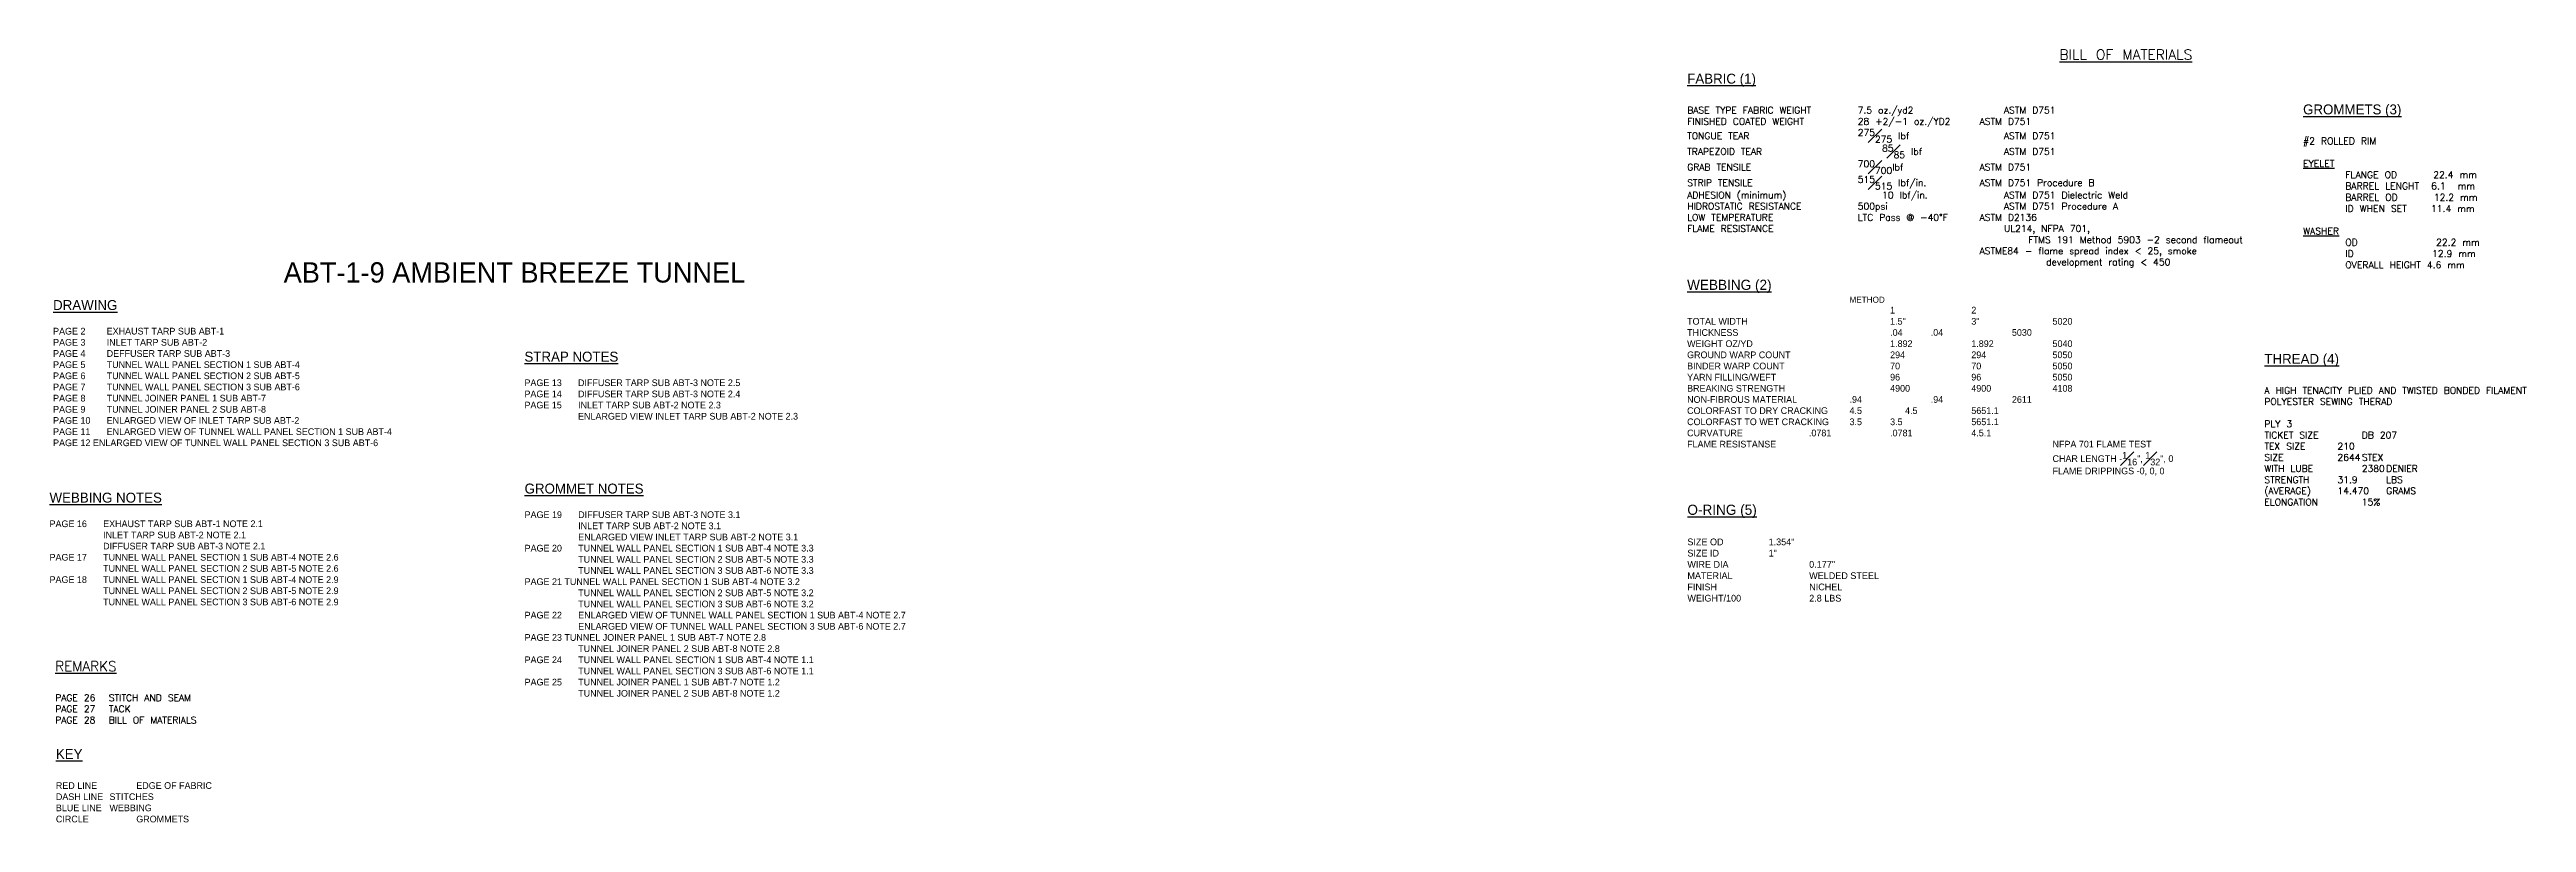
# Model space of a CAD drawing. Header units: inches. Extents: x -1914 to 19746, y -1697 to -663.
# Drawn here: x -1914 to -694, y -1584 to -1203 of the extents above; entities that cross this region are included whole.
import ezdxf

# ---------------------------------------------------------------- set-up
doc = ezdxf.new("R2010")
doc.units = ezdxf.units.IN
doc.header["$MEASUREMENT"] = 0
doc.layers.add('TEXT', color=7, linetype='Continuous')

msp = doc.modelspace()

# ---------------------------------------------------------------- texts
msp.add_text('ABT-1-9 AMBIENT BREEZE TUNNEL', height=10).set_placement((-1798.34327, -1317.54657))
at = {"layer": 'TEXT', "attachment_point": 1}
for s, insert, char_height, width in [('{\\Ftxt.shx|c1;\\LBILL OF MATERIALS }', (-923.60274, -1202.69749), 5, 147.7765406), ('\\A1;{\\H1.633x;\\LFABRIC (1)\\P\\fTimes New Roman|b0|i0|c0|p18;\\P\\Ftxt.shx|c0;\\H0.6738x;\\lBASE TYPE FABRIC WEIGHT^I^I7.5 oz./yd2^I^I^I^IASTM D751\\fTimes New Roman|b0|i0|c0|p18;\\L\\P\\Ftxt.shx|c0;\\lFINISHED COATED WEIGHT^I^I^I28 +2/-1 oz./YD2^I^IASTM D751\\PTONGUE TEAR^I^I^I^I^I\\S275#275; lbf^I^I^I^IASTM D751\\PTRAPEZOID TEAR^I^I^I^I^I\\S85#85; lbf^I^I^I^IASTM D751\\PGRAB TENSILE^I^I^I^I^I\\S700#700;lbf^I^I^I^IASTM D751\\PSTRIP TENSILE^I^I^I^I^I\\S515#515; lbf/in.^I^I^IASTM D751 Procedure B\\PADHESION (minimum)^I^I^I^I10 lbf/in.^I^I^I^IASTM D751 Dielectric Weld\\PHIDROSTATIC RESISTANCE^I^I^I500psi^I^I^I^I^IASTM D751 Procedure A\\PLOW TEMPERATURE^I^I^I^ILTC Pass @ -40°F^I^IASTM D2136\\PFLAME RESISTANCE^I^I^I^I^I^I^I^I^I^IUL214, NFPA 701, \\P^I^I^I^I^I^I^I^I^I^I^I^I^I^IFTMS 191 Method 5903 -2 second flameout\\P                                        ^I^I^IASTME84 - flame spread index < 25, smoke\\P                                                  ^I^I   development rating < 450\\P            }', (-1106.93438, -1214.61738), 3, 423.0751347), ('{\\H1.225x;\\LGROMMETS (3)\\fTimes New Roman|b0|i0|c0|p18;\\l\\P\\P\\Ftxt.shx|c0;\\H0.6796x;#2 ROLLED RIM\\fTimes New Roman|b0|i0|c0|p18;\\P\\Ftxt.shx|c0;\\P\\LEYELET\\l  \\P       FLANGE OD      22.4 mm\\P       BARREL LENGHT  6.1  mm\\P       BARREL OD      12.2 mm\\P       ID WHEN SET    11.4 mm\\P\\P\\LWASHER\\P\\l       OD             22.2 mm\\P       ID             12.9 mm\\P       OVERALL HEIGHT 4.6 mm}', (-803.54238, -1229.76328), 4, 147.7765406), ('\\A1;{\\LWEBBING (2)\\P}                          {\\H0.6x;        ^I^IMETHOD\\P\\H1.1x;^I^I^I^I^I1^I^I2\\PTOTAL WIDTH^I^I^I^I1.5"^I^I3"^I^I5020   \\PTHICKNESS^I^I^I^I.04     ^I.04^I^I5030\\PWEIGHT OZ/YD^I^I^I^I1.892^I^I1.892^I^I5040\\PGROUND WARP COUNT^I^I^I294^I^I294^I^I5050          \\PBINDER WARP COUNT^I^I^I70^I^I70^I^I5050\\PYARN FILLING/WEFT^I^I^I96^I^I96^I^I5050      \\PBREAKING STRENGTH^I^I^I4900^I^I4900^I^I4108\\PNON-FIBROUS MATERIAL^I^I.94^I^I.94^I^I2611\\PCOLORFAST TO DRY CRACKING  ^I4.5 ^I      4.5^I^I5651.1\\PCOLORFAST TO WET CRACKING  ^I3.5    ^I3.5^I^I5651.1\\PCURVATURE                 ^I.0781^I^I.0781^I^I4.5.1         \\PFLAME RESISTANSE ^I^I^I^I^I^I^INFPA 701 FLAME TEST\\P^I^I^I^I^I^I^I^I^ICHAR LENGTH -\\S1#16;", \\S1#32;", 0\\P^I^I^I^I^I^I^I^I^IFLAME DRIPPINGS -0, 0, 0                             }', (-1106.98891, -1316.16512), 5, 265.5475121), ('{\\H1.485x;\\LDRAWING\\H0.6735x;\\P}\\PPAGE 2^IEXHAUST TARP SUB ABT-1\\PPAGE 3^IINLET TARP SUB ABT-2\\PPAGE 4^IDEFFUSER TARP SUB ABT-3\\PPAGE 5^ITUNNEL WALL PANEL SECTION 1 SUB ABT-4\\PPAGE 6^ITUNNEL WALL PANEL SECTION 2 SUB ABT-5\\PPAGE 7^ITUNNEL WALL PANEL SECTION 3 SUB ABT-6\\PPAGE 8^ITUNNEL JOINER PANEL 1 SUB ABT-7\\PPAGE 9^ITUNNEL JOINER PANEL 2 SUB ABT-8\\PPAGE 10^IENLARGED VIEW OF INLET TARP SUB ABT-2\\PPAGE 11^IENLARGED VIEW OF TUNNEL WALL PANEL SECTION 1 SUB ABT-4                 \\PPAGE 12 ENLARGED VIEW OF TUNNEL WALL PANEL SECTION 3 SUB ABT-6', (-1911.93129, -1326.17381), 3.3, 430.2783692), ('{\\H1.485x;\\LSTRAP NOTES\\P}\\PPAGE 13^IDIFFUSER TARP SUB ABT-3 NOTE 2.5\\PPAGE 14^IDIFFUSER TARP SUB ABT-3 NOTE 2.4\\PPAGE 15^IINLET TARP SUB ABT-2 NOTE 2.3\\P^I^IENLARGED VIEW INLET TARP SUB ABT-2 NOTE 2.3', (-1679.73569, -1351.5944), 3.3, 430.2783692), ('{\\H1.633x;\\LTHREAD (4)\\fTimes New Roman|b0|i0|c0|p18;\\P\\P\\Ftxt.shx|c0;\\H0.6738x;\\lA HIGH TENACITY PLIED AND TWISTED BONDED FILAMENT POLYESTER SEWING THERAD\\P\\PPLY 3\\PTICKET SIZE^I^IDB 207\\PTEX SIZE^I^I210\\PSIZE^I^I^I2644^ISTEX\\PWITH LUBE^I^I2380^IDENIER\\PSTRENGTH^I^I31.9^I^ILBS\\P(AVERAGE)^I^I14.470^IGRAMS\\PELONGATION^I^I15%\\fTimes New Roman|b0|i0|c0|p18;\\L\\P\\P} ', (-822.61675, -1352.69437), 3, 149.6456186), ('{\\H1.485x;\\LWEBBING NOTES\\P}\\PPAGE 16^IEXHAUST TARP SUB ABT-1 NOTE 2.1\\P^I^IINLET TARP SUB ABT-2 NOTE 2.1\\P^I^IDIFFUSER TARP SUB ABT-3 NOTE 2.1\\PPAGE 17^ITUNNEL WALL PANEL SECTION 1 SUB ABT-4 NOTE 2.6\\P^I^ITUNNEL WALL PANEL SECTION 2 SUB ABT-5 NOTE 2.6\\PPAGE 18^ITUNNEL WALL PANEL SECTION 1 SUB ABT-4 NOTE 2.9\\P^I^ITUNNEL WALL PANEL SECTION 2 SUB ABT-5 NOTE 2.9\\P^I^ITUNNEL WALL PANEL SECTION 3 SUB ABT-6 NOTE 2.9', (-1913.6792, -1421.09706), 3.3, 430.2783692), ('{\\H1.485x;\\LGROMMET NOTES\\P}\\PPAGE 19^IDIFFUSER TARP SUB ABT-3 NOTE 3.1\\P^I^IINLET TARP SUB ABT-2 NOTE 3.1\\P^I^IENLARGED VIEW INLET TARP SUB ABT-2 NOTE 3.1\\PPAGE 20^ITUNNEL WALL PANEL SECTION 1 SUB ABT-4 NOTE 3.3\\P^I^ITUNNEL WALL PANEL SECTION 2 SUB ABT-5 NOTE 3.3\\P^I^ITUNNEL WALL PANEL SECTION 3 SUB ABT-6 NOTE 3.3\\PPAGE 21 TUNNEL WALL PANEL SECTION 1 SUB ABT-4 NOTE 3.2\\P^I^ITUNNEL WALL PANEL SECTION 2 SUB ABT-5 NOTE 3.2\\P^I^ITUNNEL WALL PANEL SECTION 3 SUB ABT-6 NOTE 3.2\\PPAGE 22^IENLARGED VIEW OF TUNNEL WALL PANEL SECTION 1 SUB ABT-4 NOTE 2.7\\P^I^IENLARGED VIEW OF TUNNEL WALL PANEL SECTION 3 SUB ABT-6 NOTE 2.7\\PPAGE 23 TUNNEL JOINER PANEL 1 SUB ABT-7 NOTE 2.8\\P^I^ITUNNEL JOINER PANEL 2 SUB ABT-8 NOTE 2.8\\PPAGE 24^ITUNNEL WALL PANEL SECTION 1 SUB ABT-4 NOTE 1.1\\P^I^ITUNNEL WALL PANEL SECTION 3 SUB ABT-6 NOTE 1.1\\PPAGE 25^ITUNNEL JOINER PANEL 1 SUB ABT-7 NOTE 1.2\\P^I^ITUNNEL JOINER PANEL 2 SUB ABT-8 NOTE 1.2', (-1679.66014, -1416.61128), 3.3, 430.2783692), ('{\\LO-RING (5)\\P\\P\\H0.6657x;\\lSIZE OD^I^I1.354"\\PSIZE ID^I^I1"\\PWIRE DIA^I^I0.177"\\PMATERIAL^I^IWELDED STEEL\\PFINISH^I^I^INICHEL\\PWEIGHT/100^I^I2.8 LBS}^I', (-1106.85119, -1427.00778), 5, 265.5475121), ('{\\Ftxt.shx|c1;\\H1.485x;\\LREMARKS\\P\\l\\P\\H0.6734x;PAGE 26^ISTITCH AND SEAM\\PPAGE 27^ITACK\\PPAGE 28^IBILL OF MATERIALS}', (-1910.88987, -1504.15098), 3.3, 430.2783692), ('{\\H1.485x;\\LKEY\\P\\P}RED LINE^I^IEDGE OF FABRIC\\PDASH LINE^ISTITCHES\\PBLUE LINE^IWEBBING\\PCIRCLE^I^IGROMMETS', (-1910.55407, -1547.4297), 3.3, 430.2783692)]:
    msp.add_mtext(s, dxfattribs=dict(at, insert=insert, char_height=char_height, width=width))

doc.saveas('drawing.dxf')
